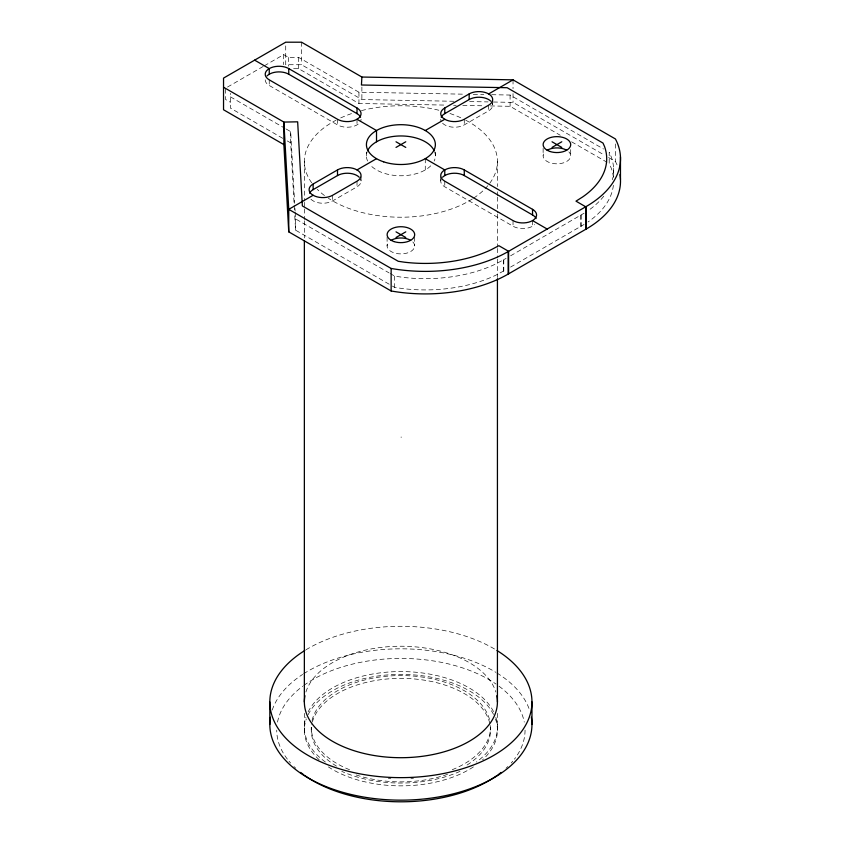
<?xml version="1.0" encoding="UTF-8"?>
<svg xmlns="http://www.w3.org/2000/svg" width="844" height="844" viewBox="0 0 844 844"><rect width="100%" height="100%" fill="white"/><g stroke="black" fill="none" stroke-linecap="round" stroke-linejoin="round"><path stroke-width="0.63" stroke-dasharray="4.22 3.17" d="M510.588 255.806L584.069 213.215M510.588 267.073L584.069 224.472M263.17 66.476L225.548 88.187L225.548 99.455L230.433 102.272M264.309 65.811L283.689 54.628L288.564 57.445L298.692 57.445L358.943 92.228L465.403 94.211M310.94 199.247A13.789 7.965 0 0 0 332.631 200.893L357.012 186.819A13.789 7.965 0 0 0 360.578 179.128M442.583 123.245A13.789 7.965 0 0 0 464.274 124.891L488.655 110.817A13.789 7.965 0 0 0 492.221 103.126M390.128 273.498L394.686 276.125L402.778 277.328A110.321 63.69 0 0 0 495.945 263.877L506.052 258.422M392.407 286.074L394.686 287.393L402.778 288.585A110.321 63.69 0 0 0 495.945 275.133L506.052 269.679M453.893 101.269L361.886 99.56L301.54 64.724L285.715 64.724L285.715 42.2M293.628 68.702L298.692 68.702L358.943 103.485L445.685 105.099M473.284 94.359L483.802 94.549M491.683 94.697L510.092 95.045L603.513 148.987M469.665 101.565L488.064 101.913M493.318 102.008L513.036 102.377L604.051 154.916M453.576 105.247L456.203 105.3M462.776 105.416L483.802 105.816M490.375 105.933L510.092 106.302L560.216 135.24M608.598 157.543L615.424 161.489A117.221 67.678 0 0 1 618.04 167.386M571.61 141.824L606.931 162.217M265.206 79.853A13.789 7.965 0 0 0 269.247 85.487L337.505 124.891A13.789 7.965 0 0 0 359.206 123.245M441.201 179.128A13.789 7.965 0 0 0 444.777 186.819L513.036 226.234A13.789 7.965 0 0 0 534.727 224.578M230.433 96.849L284.998 128.351M286.137 129.016L290.684 131.632L294.683 203.267M282.719 138.3L230.433 108.106L230.433 93.346M287.266 140.927L290.684 142.9L294.102 204.111M295.189 212.393L295.558 218.902L388.989 272.844M294.756 215.832L295.558 230.159L391.268 285.42M294.978 208.479L295.115 211.084M294.176 205.408L294.461 210.62M615.424 143.976L615.424 161.489M613.567 168.325L613.567 177.082M581.136 215.072L581.136 226.329M580.809 215.262L580.809 226.519M570.702 149.599L570.702 155.855M543.125 148.354L543.125 155.855M532.543 220.6L532.543 226.234M513.036 79.853L513.036 88.609M513.036 93.621L513.036 102.377M513.036 220.6L513.036 226.234M510.092 95.045L510.092 106.302M503.784 259.73L503.784 270.987M503.446 259.92L503.446 271.177M497.432 161.489L497.432 186.535M497.432 191.81L497.432 195.766M497.432 197.085L497.432 212.899M497.432 214.218L497.432 247.176M497.432 248.495L497.432 257.715M497.432 259.034L497.432 277.497M497.432 713.37L497.432 730.113M492.696 100.689L492.696 105.183M490.522 730.113L490.522 727.306A89.633 51.748 0 0 1 450.981 770.213M488.655 105.183L488.655 110.817M464.274 119.268L464.274 124.891M444.777 181.196L444.777 186.819M440.737 176.691L440.737 181.196M435.367 152.099L435.367 155.855M425.271 158.672L425.271 169.929M414.689 237.175L414.689 245.942M401.143 436.939L401.143 437.498M394.686 276.125L394.686 287.393M387.101 237.175L387.101 245.942M366.423 152.099L366.423 155.855M361.886 87.048L361.886 99.56M361.053 176.691L361.053 181.196M358.943 92.228L358.943 103.485M357.012 119.268L357.012 124.891M357.012 181.196L357.012 186.819M337.505 119.268L337.505 124.891M332.631 195.27L332.631 200.893M311.267 730.113L311.267 727.306A89.633 51.748 0 0 0 350.798 770.213M304.357 161.489L304.357 201.03M304.357 202.349L304.357 207.624M304.357 208.943L304.357 219.493M304.357 220.811L304.357 237.945M304.357 713.37L304.357 730.113M301.54 42.2L301.54 64.724M298.692 57.445L298.692 68.702M295.558 218.902L295.558 230.159M290.684 131.632L290.684 142.9M288.564 57.445L288.564 66.201M283.689 54.628L283.689 64.64M269.247 79.853L269.247 85.487M441.201 121.325A13.789 7.965 0 0 1 440.737 119.268M361.053 119.268A13.789 7.965 0 0 1 360.578 121.325M434.618 151.709A34.477 19.908 0 0 1 434.196 161.014M430.746 165.814A34.477 19.908 0 0 1 371.033 165.814M367.594 161.014A34.477 19.908 0 0 1 367.172 151.709M568.856 151.878A13.789 7.965 0 0 1 556.913 163.82A13.789 7.965 0 0 1 544.971 151.878M412.832 241.954A13.789 7.965 0 0 1 400.889 253.896A13.789 7.965 0 0 1 388.947 241.954M613.366 185.321A110.321 63.69 0 0 1 587.994 221.993M613.398 177.293A110.321 63.69 0 0 0 611.278 168.199L609.21 163.536L609.21 152.268L611.278 156.942A110.321 63.69 0 0 1 612.28 179.761M603.776 196.198A110.321 63.69 0 0 1 587.994 210.736M465.793 120.228A96.532 55.736 0 0 1 488.634 184.73M487.864 185.669A96.532 55.736 0 0 1 473.389 198.287M472.355 198.962A96.532 55.736 0 0 1 328.4 198.287M324.465 195.534A96.532 55.736 0 0 1 317.291 189.351M311.71 182.821A96.532 55.736 0 0 1 335.996 120.228M340.702 117.917A96.532 55.736 0 0 1 351.842 113.486M361.464 110.617A96.532 55.736 0 0 1 440.325 110.617M449.947 113.486A96.532 55.736 0 0 1 461.077 117.917M305.908 692.017A96.532 55.736 0 0 1 400.889 646.23A96.532 55.736 0 0 1 495.871 692.017M305.939 649.806A131.063 75.665 0 0 1 495.85 649.806M495.47 718.94A96.532 55.736 0 0 1 482.631 759.769M473.389 766.922A96.532 55.736 0 0 1 328.4 766.922M319.159 759.769A96.532 55.736 0 0 1 306.319 718.94M308.134 714.689A96.532 55.736 0 0 1 400.889 674.388A96.532 55.736 0 0 1 493.656 714.689M495.871 717.347A96.532 55.736 0 0 1 476.364 762.048M460.022 771.363A96.532 55.736 0 0 1 341.767 771.363M325.425 762.048A96.532 55.736 0 0 1 305.908 717.347M308.134 711.872A96.532 55.736 0 0 1 400.889 671.571A96.532 55.736 0 0 1 493.656 711.872M490.164 725.481A89.633 51.748 0 0 1 465.276 766.12M447.51 774.317A89.633 51.748 0 0 1 354.28 774.317M336.513 766.12A89.633 51.748 0 0 1 311.826 724.321M312.364 722.021A89.633 51.748 0 0 1 402.904 678.386A89.633 51.748 0 0 1 489.963 724.321M413.423 778.537A89.633 51.748 0 0 1 410.933 778.727M390.856 778.727A89.633 51.748 0 0 1 388.367 778.537M312.08 720.354A89.633 51.748 0 0 1 400.889 675.559A89.633 51.748 0 0 1 489.71 720.354M272.243 710.026A131.063 75.665 0 0 1 302.627 674.419M303.713 673.712A131.063 75.665 0 0 1 495.85 672.33M496.968 673.016A131.063 75.665 0 0 1 529.536 710.026M525.052 730.113A124.163 71.687 0 0 1 514.429 759.136M512.762 761.225A124.163 71.687 0 0 1 511.2 763.018M507.835 766.542A124.163 71.687 0 0 1 506.02 768.251M295.769 768.251A124.163 71.687 0 0 1 293.955 766.542M290.589 763.018A124.163 71.687 0 0 1 289.028 761.225M287.361 759.136A124.163 71.687 0 0 1 276.737 730.113M277.518 722.095A124.163 71.687 0 0 1 302.753 686.214M303.819 685.423A124.163 71.687 0 0 1 496.008 684.041M499.036 686.214A124.163 71.687 0 0 1 524.272 722.095"/><path stroke-width="1.27" d="M283.879 144.598L223.533 109.762L223.533 78.102L285.715 42.2L301.54 42.2L361.886 77.036L361.443 85.001L507.138 87.713L602.996 143.058L604.526 146.497A103.411 59.702 0 0 1 582.687 196.926L575.988 201.157L585.736 206.791L585.736 229.304L508.162 274.089A117.221 67.678 0 0 1 391.141 290.98L288.753 231.857L283.879 144.598L283.879 122.074L223.533 87.238M361.886 77.036L513.036 79.853L615.424 138.965A117.221 67.678 0 0 1 586.169 206.527L508.162 251.565A117.221 67.678 0 0 1 391.141 268.455L288.753 209.344L283.879 122.074L297.658 121.821L302.363 205.936L398.22 261.281L404.181 262.167A103.411 59.702 0 0 0 491.524 249.56L498.857 245.688L508.605 251.322L508.605 273.836M585.736 229.304L586.169 229.051A117.221 67.678 0 0 0 619.95 174.613M288.753 231.857L288.753 209.344L313.135 195.27A13.789 7.965 0 0 1 313.135 184.003L337.505 169.929A13.789 7.965 0 0 1 357.012 169.929L376.519 158.672M425.271 130.525L444.777 119.268A13.789 7.965 0 0 1 444.777 108L469.158 93.927A13.789 7.965 0 0 1 488.655 93.927L513.036 79.853M309.558 193.202A13.789 7.965 0 0 1 313.135 189.636L337.505 175.563A13.789 7.965 0 0 1 359.206 177.208M441.201 117.2A13.789 7.965 0 0 1 444.777 113.634L469.158 99.56A13.789 7.965 0 0 1 490.849 101.206M396.015 147.415L405.774 141.781M396.015 237.491L405.774 231.857M552.039 147.415L561.788 141.781M552.039 141.781L561.788 147.415M254.624 60.146L269.247 68.596A13.789 7.965 0 0 1 288.753 68.596L357.012 108A13.789 7.965 0 0 1 357.012 119.268L376.519 130.525L376.519 141.781M425.271 158.672L444.777 169.929A13.789 7.965 0 0 1 464.274 169.929L532.543 209.344A13.789 7.965 0 0 1 532.543 220.6L547.176 229.051M267.063 75.876A13.789 7.965 0 0 1 288.753 74.219L357.012 113.634A13.789 7.965 0 0 1 360.578 117.2M442.583 177.208A13.789 7.965 0 0 1 464.274 175.563L532.543 214.967A13.789 7.965 0 0 1 536.109 218.543M396.015 141.781L405.774 147.415M396.015 231.857L405.774 237.491M620.467 156.963L620.467 179.487M586.169 206.527L586.169 229.051M532.543 209.344L532.543 214.967M531.963 701.965L531.963 724.49M508.162 251.565L508.162 274.089M497.432 278.815L497.432 701.965M469.158 93.927L469.158 99.56M464.274 169.929L464.274 175.563M444.777 108L444.777 113.634M444.777 175.563L444.777 169.929A13.789 7.965 0 0 0 444.777 181.196L513.036 220.6A13.789 7.965 0 0 0 532.543 220.6M391.141 268.455L391.141 290.98M357.012 108L357.012 113.634M337.505 169.929L337.505 175.563M313.135 184.003L313.135 189.636M304.357 240.582L304.357 701.965M288.753 68.596L288.753 74.219M269.827 701.965L269.827 724.49M269.247 74.219L269.247 68.596A13.789 7.965 0 0 0 269.247 79.853L337.505 119.268A13.789 7.965 0 0 0 357.012 119.268M367.594 150.707A34.477 19.908 0 0 1 400.889 135.958A34.477 19.908 0 0 1 434.196 150.707M547.165 150.232A13.789 7.965 0 0 1 566.672 150.232M444.777 119.268A13.789 7.965 0 0 0 464.274 119.268L488.655 105.183A13.789 7.965 0 0 0 488.655 93.927M391.141 240.308A13.789 7.965 0 0 1 410.648 240.308M357.012 169.929A13.789 7.965 0 0 1 357.012 181.196L332.631 195.27A13.789 7.965 0 0 1 313.135 195.27M496.821 695.73A96.532 55.736 0 0 1 400.889 757.701A96.532 55.736 0 0 1 304.969 695.73M496.968 650.502A131.063 75.665 0 0 1 492.411 756.14A131.063 75.665 0 0 1 309.379 756.14A131.063 75.665 0 0 1 304.821 650.502M531.351 717.221A131.063 75.665 0 0 1 400.889 800.154A131.063 75.665 0 0 1 270.439 717.221M501.136 772.418A124.163 71.687 0 0 1 497.96 774.813M496.989 775.509A124.163 71.687 0 0 1 304.789 775.509M303.819 774.813A124.163 71.687 0 0 1 300.654 772.418M383.651 161.837A34.477 19.908 0 0 0 435.367 144.598A34.477 19.908 0 0 0 383.651 127.36A34.477 19.908 0 0 0 383.651 161.837M550.024 151.498A13.789 7.965 0 0 0 570.702 144.598A13.789 7.965 0 0 0 550.024 137.699A13.789 7.965 0 0 0 550.024 151.498M394 241.574A13.789 7.965 0 0 0 414.689 234.674A13.789 7.965 0 0 0 394 227.785A13.789 7.965 0 0 0 394 241.574"/></g></svg>
